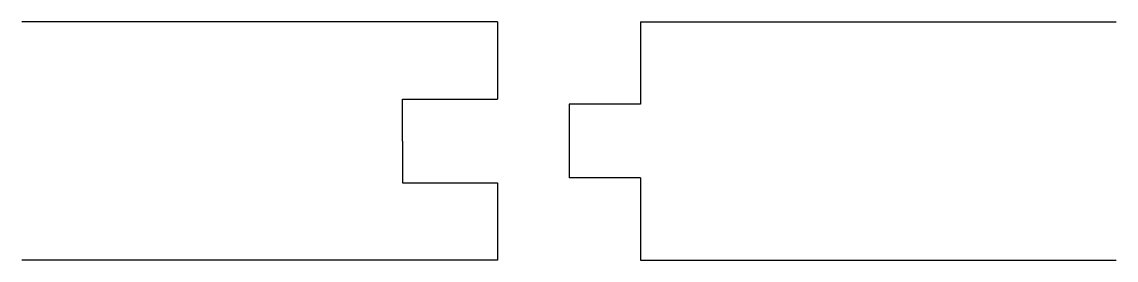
# Model space of a CAD drawing. Header units: millimetres. Extents: x 916 to 1146, y 10 to 60.
import ezdxf

# ---------------------------------------------------------------- set-up
doc = ezdxf.new("R2010")
doc.units = ezdxf.units.MM
doc.layers.get('0').update_dxf_attribs({"lineweight": 25})

msp = doc.modelspace()

# ---------------------------------------------------------------- linework, layer by layer
for p, q in [((1016, 60), (916, 60)), ((1016, 60), (1016, 43.75)), ((1046, 60), (1046, 42.75)), ((1046, 60), (1146, 60)), ((996, 35), (996, 43.75)), ((996, 43.75), (1016, 43.75)), ((1046, 42.75), (1031, 42.75)), ((1031, 42.75), (1031, 27.25)), ((996, 35), (996, 26.25)), ((996, 26.25), (1016, 26.25)), ((1016, 26.25), (1016, 10)), ((1046, 27.25), (1031, 27.25)), ((1046, 27.25), (1046, 10)), ((1016, 10), (916, 10)), ((1046, 10), (1146, 10))]:
    msp.add_line(p, q)

doc.saveas('drawing.dxf')
